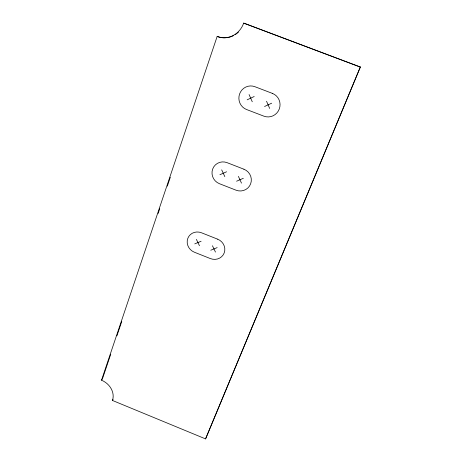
<?xml version="1.0" encoding="UTF-8"?>
<svg xmlns="http://www.w3.org/2000/svg" width="462" height="462" viewBox="0 0 462 462"><rect width="100%" height="100%" fill="white"/><g stroke="black" fill="none" stroke-linecap="round" stroke-linejoin="round"><path stroke-width="0.69" d="M205.567 438.9L360.348 67.019L243.676 23.1A22.268 20.744 -85.7 0 1 217.134 36.515L101.513 380.197A16.967 14.334 32.3 0 1 112.474 400.462L205.567 438.9L360.348 67.019M102.674 378.141L110.73 354.233M116.938 335.787L121.772 321.437M158.12 213.49L159.731 208.708M167.319 186.163L170.311 177.281M112.474 400.462L113.063 399.497M101.513 380.197L102.449 378.828M247.164 99.815L254.198 96.512M264.564 106.491L271.668 103.199M219.924 174.711L226.594 171.772M236.596 181.22L243.324 178.297M194.768 243.872L201.109 241.251M210.764 250.225L217.163 247.615M217.134 36.515L217.7 36.544A22.159 20.646 -85.6 0 0 225.589 37.774M243.676 23.1L360.487 67.146M196.402 239.385L199.463 245.732M212.445 245.744L215.477 252.09M221.691 169.86L224.815 176.623M238.409 176.38L241.499 183.137M249.076 94.554L252.269 101.773M266.534 101.236L269.687 108.455M238.438 32.097A22.159 20.646 -85.6 0 1 235.135 34.69M233.362 35.69A22.159 20.646 -85.6 0 1 226.241 37.728M272.413 93.399L254.868 86.694A12.168 11.839 -86.6 0 0 239.634 93.861A12.168 11.839 -86.6 0 0 246.535 109.506L263.86 116.158A12.162 11.897 -77.4 0 0 279.262 109.038A12.162 11.897 -77.4 0 0 272.413 93.399M243.919 169.213L227.113 162.67A11.452 11.134 46 0 0 212.67 169.046A11.452 11.134 46 0 0 219.433 183.697L236.036 190.188A11.446 11.186 37.3 0 0 250.629 183.859A11.446 11.186 37.3 0 0 243.919 169.213M217.625 239.166L201.507 232.784A10.99 10.314 33.7 0 0 187.774 238.467A10.99 10.314 33.7 0 0 194.404 252.229L210.337 258.564A11.001 10.349 29.8 0 0 224.203 252.922A11.001 10.349 29.8 0 0 217.625 239.166"/></g></svg>
